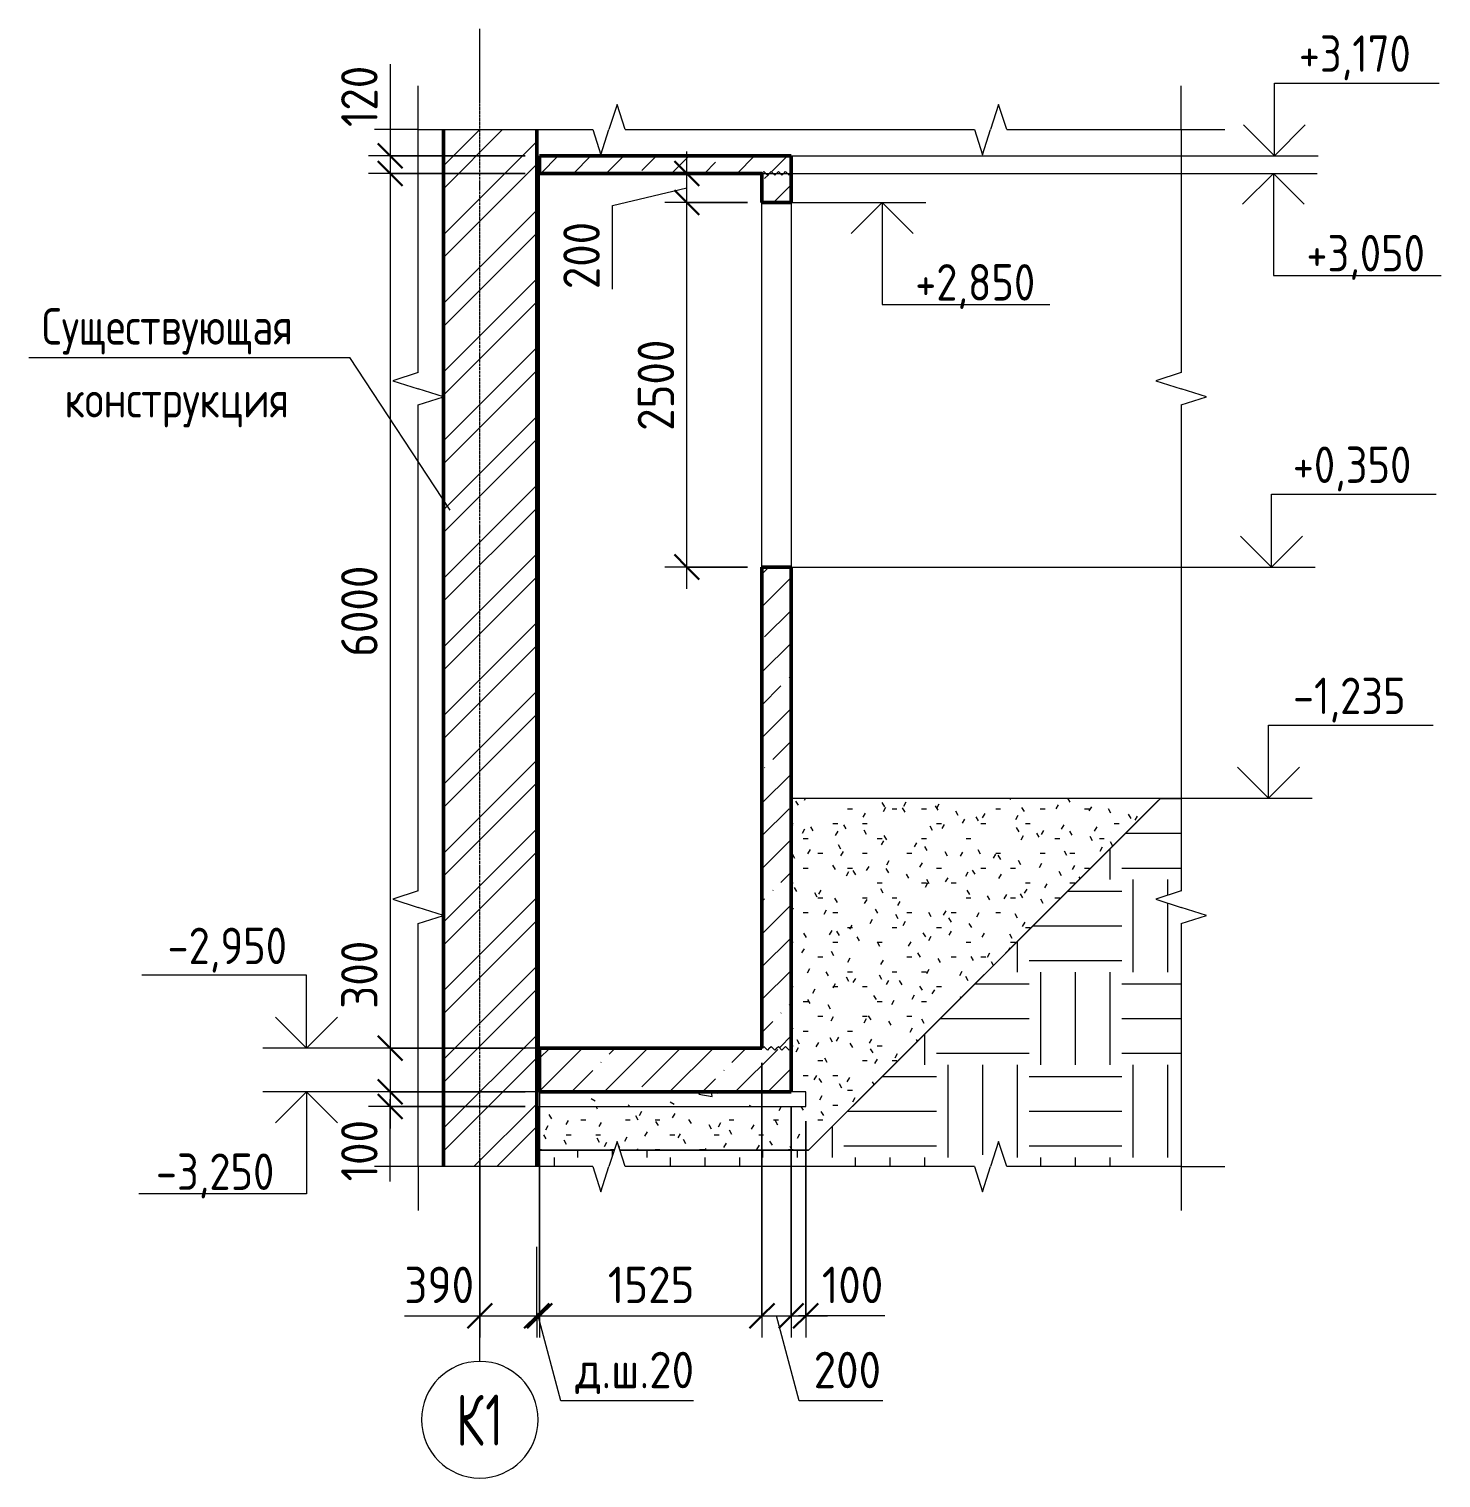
# Model space of a CAD drawing. Header units: millimetres. Extents: x -42469 to 17648, y -5898 to 81170.
# Drawn here: x -17403 to -7718, y -5898 to 4041 of the extents above; entities that cross this region are included whole.
import ezdxf

# ---------------------------------------------------------------- set-up
doc = ezdxf.new("R2010")
doc.units = ezdxf.units.MM
doc.linetypes.add('02 Штрихпунктирная _20 мм_', pattern=[25, 20, -2.5, 0, -2.5])
for name, color, linetype, lineweight in [('AA_Dim', 7, 'Continuous', 9), ('AA_Dim-100', 7, 'Continuous', 9), ('AA_Linii', 7, 'Continuous', 9), ('AA_Oformlenie', 7, 'Continuous', 9), ('AA_Vinoska', 7, 'Continuous', 9), ('AA_Visotnaya otmetka', 7, 'Continuous', 9), ('AF_Perekritie', 7, 'Continuous', 50), ('AF_Perekritie_Опалубка', 253, 'Continuous', 18), ('AF_Pokritie', 7, 'Continuous', 9), ('AF_Stena', 7, 'Continuous', 18), ('AF_Stena_Опалубка', 253, 'Continuous', 18), ('KR_Fundament', 7, 'Continuous', 18), ('Оси', 7, 'Continuous', 9)]:
    doc.layers.add(name, color=color, linetype=linetype, lineweight=lineweight)
doc.styles.add('GOST Common', font='GOST Common.ttf', dxfattribs={"width": 0.85, "height": 250})
doc.styles.add('ISOCPEUR', font='isocpeur.ttf', dxfattribs={"width": 0.7, "height": 350})
doc.styles.add('ISOCPEUR_1', font='isocpeur.ttf', dxfattribs={"width": 0.85, "height": 250})
doc.styles.add('ISOCPEUR_4', font='isocpeur.ttf', dxfattribs={"width": 0.9, "height": 250})
doc.dimstyles.new('00_Точн_3_знака__прозр_', dxfattribs={"dimscale": 304.8, "dimtxt": 248.995294, "dimasz": 0.557743, "dimexe": 0.492126, "dimexo": 0.328084, "dimgap": 0.032808, "dimtad": 1, "dimdec": 3, "dimrnd": 0.001, "dimdsep": 46, "dimtxsty": 'ISOCPEUR_4', "dimblk1": 'OBLIQUE', "dimblk2": 'OBLIQUE', "dimsah": 1, "dimcen": 0.09, "dimdle": 0.492126, "dimazin": 0, "dimtfac": 1, "dimtdec": 4, "dimtix": 1, "dimtmove": 1, "dimatfit": 3, "dimfxl": 1, "dimtvp": 1, "dimtolj": 1, "dimtzin": 0, "dimlwd": 18, "dimlwe": 18, "dimarcsym": 2})
doc.dimstyles.new('00_Точн_3_знака__прозр__1', dxfattribs={"dimscale": 304.8, "dimtxt": 248.995294, "dimasz": 0.557743, "dimexe": 0.492126, "dimexo": 0.328084, "dimgap": 0.032808, "dimtad": 1, "dimdec": 3, "dimrnd": 0.001, "dimdsep": 46, "dimtxsty": 'ISOCPEUR_4', "dimblk1": 'OBLIQUE', "dimblk2": 'OBLIQUE', "dimsah": 1, "dimcen": 0.09, "dimdle": 0.492126, "dimazin": 0, "dimtfac": 1, "dimtdec": 4, "dimtix": 1, "dimtmove": 0, "dimatfit": 3, "dimfxl": 1, "dimtvp": 1, "dimtolj": 1, "dimtzin": 0, "dimlwd": 18, "dimlwe": 18, "dimarcsym": 2})
pattern_1 = [(45, (-11178.8, 825), (-224.506, 224.506), []), (45, (-10954.3, 825), (-224.506, 224.506), [396.875, -79.375, 3.353, -76.022])]

# ---------------------------------------------------------------- blocks, each defined once
blk = doc.blocks.new('Последовательность узлов - 3мм масшт20 маскировка-904226-2-2 Опалубка')
at = {"layer": 'AA_Oformlenie'}
for p, q in [((-77249.956293, 3050), (-77237.456293, 3062.5)), ((-77237.456293, 3062.5), (-77212.456293, 3037.5)), ((-77199.956293, 3050), (-77212.456293, 3037.5)), ((-77199.956293, 3050), (-77187.456293, 3062.5)), ((-77187.456293, 3062.5), (-77162.456293, 3037.5)), ((-77149.956293, 3050), (-77162.456293, 3037.5)), ((-77149.956293, 3050), (-77137.456293, 3062.5)), ((-77137.456293, 3062.5), (-77112.456293, 3037.5)), ((-77099.956293, 3050), (-77112.456293, 3037.5)), ((-77099.956293, 3050), (-77087.456293, 3062.5)), ((-77087.456293, 3062.5), (-77062.456293, 3037.5)), ((-77049.956293, 3050), (-77062.456293, 3037.5))]:
    blk.add_line(p, q, dxfattribs=at)
blk = doc.blocks.new('011_Прямоугольник обрыва _ЭлУзла_ - 011_Прямоугольник обрыва _ЭлУзла_-4164230-2-2 Опалубка')
at = {"layer": 'AA_Oformlenie'}
for p, q in [((-79608.2, 1684.5), (-79608.2, 3350)), ((-79608.2, 3350), (-78409.9, 3350)), ((-78187.3, 3350), (-75793.3, 3350)), ((-75570.6, 3350), (-74375, 3350)), ((-74375, 3350), (-74375, 1684.5)), ((-79608.2, -1871.9), (-79608.2, 1461.8)), ((-74375, 1461.8), (-74375, -1871.9)), ((-79608.2, -3762.6), (-79608.2, -2094.5)), ((-74375, -2094.5), (-74375, -3762.6)), ((-78409.9, -3762.6), (-79608.2, -3762.6)), ((-75793.3, -3762.6), (-78187.3, -3762.6)), ((-74375, -3762.6), (-75570.6, -3762.6))]:
    blk.add_line(p, q, dxfattribs=at)
blk = doc.blocks.new('Ось сетки - d_4мм-2765513-2-2 Опалубка')
at = {"layer": 'Оси'}
for start, end in [(0, 180), (0, 180), (180, 360), (180, 360)]:
    blk.add_arc((-79185, -5498.1), 400, start, end, dxfattribs=at)
blk = doc.blocks.new('DIMBLOCK28-2-2 Опалубка')
at = {"layer": 'AA_Dim-100', "lineweight": 18}
for p, q in [((-14310.5, -3704.8), (-14310.5, -4935.3)), ((-14310.5, -4785.3), (-14310.5, -3704.8)), ((-13920.5, -4785.3), (-13920.5, -4313.3)), ((-13920.5, -4765.1), (-13920.5, -4935.3)), ((-14828, -4785.3), (-14253.9, -4785.3)), ((-14460.5, -4785.3), (-13920.5, -4785.3)), ((-14253.9, -4785.3), (-14115.5, -4785.3))]:
    blk.add_line(p, q, dxfattribs=at)
at = {"layer": 'AA_Dim-100', "lineweight": 30}
for p, q in [((-14310.5, -4785.3), (-14225.5, -4700.3)), ((-13920.5, -4785.3), (-13835.5, -4700.3)), ((-14310.5, -4785.3), (-14395.5, -4870.3)), ((-13920.5, -4785.3), (-14005.5, -4870.3))]:
    blk.add_line(p, q, dxfattribs=at)
at = {"layer": 'AA_Dim-100', "color": 0, "lineweight": 18, "insert": (-14828, -4448.7), "char_height": 250, "width": 568.858, "attachment_point": 1, "line_spacing_factor": 1.149209, "style": 'ISOCPEUR_4'}
blk.add_mtext('390', dxfattribs=at)
blk = doc.blocks.new('_Oblique')
at = {"color": 0, "linetype": 'ByBlock', "lineweight": -2}
blk.add_line((-0.5, -0.5), (0.5, 0.5), dxfattribs=at)
blk = doc.blocks.new('DIMBLOCK29-2-2 Опалубка')
at = {"layer": 'AA_Dim-100', "lineweight": 18}
for p, q in [((-13900.5, -3350), (-13900.5, -4935.3)), ((-13900.5, -4785.3), (-13900.5, -3350)), ((-13920.5, -4785.3), (-13920.5, -4313.3)), ((-13920.5, -4765.1), (-13920.5, -4935.3)), ((-13920.5, -4785.3), (-13900.5, -4785.3)), ((-13754.9, -5368.8), (-13910.5, -4785.3)), ((-12845.7, -5368.8), (-13754.9, -5368.8))]:
    blk.add_line(p, q, dxfattribs=at)
at = {"layer": 'AA_Dim-100', "lineweight": 30}
for p, q in [((-13920.5, -4785.3), (-13835.5, -4700.3)), ((-13900.5, -4785.3), (-13815.5, -4700.3)), ((-13920.5, -4785.3), (-14005.5, -4870.3)), ((-13900.5, -4785.3), (-13985.5, -4870.3))]:
    blk.add_line(p, q, dxfattribs=at)
at = {"layer": 'AA_Dim-100', "color": 0, "lineweight": 18, "insert": (-13654.9, -5032.2), "char_height": 250, "width": 971.082, "attachment_point": 1, "line_spacing_factor": 1.149209, "style": 'ISOCPEUR_4'}
blk.add_mtext('д.ш.20', dxfattribs=at)
blk = doc.blocks.new('DIMBLOCK30-2-2 Опалубка')
at = {"layer": 'AA_Dim-100', "lineweight": 18}
for p, q in [((-12375.5, -3050), (-12375.5, -4935.3)), ((-12375.5, -4785.3), (-12375.5, -3050)), ((-13900.5, -3350), (-13900.5, -4935.3)), ((-13900.5, -4785.3), (-13900.5, -3350)), ((-13900.5, -4785.3), (-12375.5, -4785.3))]:
    blk.add_line(p, q, dxfattribs=at)
at = {"layer": 'AA_Dim-100', "lineweight": 30}
for p, q in [((-13900.5, -4785.3), (-13815.5, -4700.3)), ((-12375.5, -4785.3), (-12290.5, -4700.3)), ((-13900.5, -4785.3), (-13985.5, -4870.3)), ((-12375.5, -4785.3), (-12460.5, -4870.3))]:
    blk.add_line(p, q, dxfattribs=at)
at = {"layer": 'AA_Dim-100', "color": 0, "lineweight": 18, "insert": (-13432.5, -4448.7), "char_height": 250, "width": 706.764, "attachment_point": 1, "line_spacing_factor": 1.149209, "style": 'ISOCPEUR_4'}
blk.add_mtext('1525', dxfattribs=at)
blk = doc.blocks.new('DIMBLOCK31-2-2 Опалубка')
at = {"layer": 'AA_Dim-100', "lineweight": 18}
for p, q in [((-12375.5, -3050), (-12375.5, -4935.3)), ((-12375.5, -4785.3), (-12375.5, -3050)), ((-12175.5, -3350), (-12175.5, -4935.3)), ((-12175.5, -4785.3), (-12175.5, -3350)), ((-12375.5, -4785.3), (-12175.5, -4785.3)), ((-12120.8, -5368.8), (-12275.5, -4785.3)), ((-11546.8, -5368.8), (-12120.8, -5368.8))]:
    blk.add_line(p, q, dxfattribs=at)
at = {"layer": 'AA_Dim-100', "lineweight": 30}
for p, q in [((-12375.5, -4785.3), (-12290.5, -4700.3)), ((-12175.5, -4785.3), (-12090.5, -4700.3)), ((-12375.5, -4785.3), (-12460.5, -4870.3)), ((-12175.5, -4785.3), (-12260.5, -4870.3))]:
    blk.add_line(p, q, dxfattribs=at)
at = {"layer": 'AA_Dim-100', "color": 0, "lineweight": 18, "insert": (-12020.8, -5032.2), "char_height": 250, "width": 568.858, "attachment_point": 1, "line_spacing_factor": 1.149209, "style": 'ISOCPEUR_4'}
blk.add_mtext('200', dxfattribs=at)
blk = doc.blocks.new('DIMBLOCK32-2-2 Опалубка')
at = {"layer": 'AA_Dim-100', "lineweight": 18}
for p, q in [((-12175.5, -3350), (-12175.5, -4935.3)), ((-12175.5, -4785.3), (-12175.5, -3350)), ((-12075.5, -3450), (-12075.5, -4935.3)), ((-12075.5, -4785.3), (-12075.5, -3450)), ((-12175.5, -4785.3), (-11925.5, -4785.3)), ((-12064.6, -4785.3), (-12125.5, -4785.3)), ((-11533.6, -4785.3), (-12064.6, -4785.3))]:
    blk.add_line(p, q, dxfattribs=at)
at = {"layer": 'AA_Dim-100', "lineweight": 30}
for p, q in [((-12175.5, -4785.3), (-12090.5, -4700.3)), ((-12075.5, -4785.3), (-11990.5, -4700.3)), ((-12175.5, -4785.3), (-12260.5, -4870.3)), ((-12075.5, -4785.3), (-12160.5, -4870.3))]:
    blk.add_line(p, q, dxfattribs=at)
at = {"layer": 'AA_Dim-100', "color": 0, "lineweight": 18, "insert": (-11964.6, -4448.7), "char_height": 250, "width": 517.144, "attachment_point": 1, "line_spacing_factor": 1.149209, "style": 'ISOCPEUR_4'}
blk.add_mtext('100', dxfattribs=at)
blk = doc.blocks.new('010_Текст с выноской - Текст 2 строки-4027658-2-2 Опалубка')
at = {"layer": 'AA_Vinoska'}
blk.add_line((-82277.1, 1787.5), (-80077.1, 1787.5), dxfattribs=at)
blk = doc.blocks.new('Высотные отметки - Стрелка вверх-400292-2-2 Опалубка')
at = {"layer": 'AA_Vinoska'}
for p, q in [((-80373.5, -2450), (-81503.5, -2450)), ((-80373.5, -2950), (-80373.5, -2450)), ((-80373.5, -2950), (-80585.6, -2737.9)), ((-80373.5, -2950), (-80161.4, -2737.9)), ((-80073.5, -2950), (-80673.5, -2950))]:
    blk.add_line(p, q, dxfattribs=at)
blk = doc.blocks.new('Высотные отметки - Стрелка вниз высокая-400290-2-2 Опалубка')
at = {"layer": 'AA_Vinoska'}
for p, q in [((-80073.5, -3250), (-80673.5, -3250)), ((-80373.5, -3250), (-80585.6, -3462.1)), ((-80373.5, -3250), (-80373.5, -3950)), ((-80373.5, -3250), (-80161.4, -3462.1)), ((-80373.5, -3950), (-81523.5, -3950))]:
    blk.add_line(p, q, dxfattribs=at)
blk = doc.blocks.new('DIMBLOCK33-2-2 Опалубка')
at = {"layer": 'AA_Dim-100', "lineweight": 18}
for p, q in [((-14925.2, 3798.6), (-14925.2, 3267.7)), ((-14925.2, 3320), (-14925.2, 3050)), ((-14925.2, 3267.7), (-14925.2, 3110)), ((-14000.5, 3170), (-15075.2, 3170)), ((-14925.2, 3170), (-14000.5, 3170)), ((-14000.5, 3050), (-15075.2, 3050)), ((-14925.2, 3050), (-14000.5, 3050))]:
    blk.add_line(p, q, dxfattribs=at)
at = {"layer": 'AA_Dim-100', "lineweight": 30}
for p, q in [((-14925.2, 3170), (-15010.2, 3255)), ((-14925.2, 3050), (-15010.2, 3135)), ((-14925.2, 3170), (-14840.2, 3085)), ((-14925.2, 3050), (-14840.2, 2965))]:
    blk.add_line(p, q, dxfattribs=at)
at = {"layer": 'AA_Dim-100', "color": 0, "lineweight": 18, "insert": (-15261.8, 3367.7), "char_height": 250, "width": 517.144, "attachment_point": 1, "rotation": 90, "line_spacing_factor": 1.149209, "style": 'ISOCPEUR_4'}
blk.add_mtext('120', dxfattribs=at)
blk = doc.blocks.new('DIMBLOCK34-2-2 Опалубка')
at = {"layer": 'AA_Dim-100', "lineweight": 30}
for p, q in [((-14925.2, 3050), (-15010.2, 3135)), ((-14925.2, 3050), (-14840.2, 2965)), ((-14925.2, -2950), (-15010.2, -2865)), ((-14925.2, -2950), (-14840.2, -3035))]:
    blk.add_line(p, q, dxfattribs=at)
at = {"layer": 'AA_Dim-100', "lineweight": 18}
for p, q in [((-14000.5, 3050), (-15075.2, 3050)), ((-14925.2, 3050), (-14925.2, -2950)), ((-14925.2, 3050), (-14000.5, 3050)), ((-14000.5, -2950), (-15075.2, -2950)), ((-14925.2, -2950), (-14000.5, -2950))]:
    blk.add_line(p, q, dxfattribs=at)
at = {"layer": 'AA_Dim-100', "color": 0, "lineweight": 18, "insert": (-15261.8, -266), "char_height": 250, "width": 758.478, "attachment_point": 1, "rotation": 90, "line_spacing_factor": 1.149209, "style": 'ISOCPEUR_4'}
blk.add_mtext('6000', dxfattribs=at)
blk = doc.blocks.new('DIMBLOCK35-2-2 Опалубка')
at = {"layer": 'AA_Dim-100', "lineweight": 18}
for p, q in [((-14925.2, -2205.8), (-14925.2, -2779.8)), ((-14925.2, -2779.8), (-14925.2, -3100)), ((-14000.5, -2950), (-15075.2, -2950)), ((-14925.2, -2950), (-14925.2, -3250)), ((-14925.2, -2950), (-14000.5, -2950)), ((-14000.5, -3250), (-15075.2, -3250)), ((-14925.2, -3250), (-14000.5, -3250))]:
    blk.add_line(p, q, dxfattribs=at)
at = {"layer": 'AA_Dim-100', "lineweight": 30}
for p, q in [((-14925.2, -2950), (-15010.2, -2865)), ((-14925.2, -2950), (-14840.2, -3035)), ((-14925.2, -3250), (-15010.2, -3165)), ((-14925.2, -3250), (-14840.2, -3335))]:
    blk.add_line(p, q, dxfattribs=at)
at = {"layer": 'AA_Dim-100', "color": 0, "lineweight": 18, "insert": (-15261.8, -2679.8), "char_height": 250, "width": 568.858, "attachment_point": 1, "rotation": 90, "line_spacing_factor": 1.149209, "style": 'ISOCPEUR_4'}
blk.add_mtext('300', dxfattribs=at)
blk = doc.blocks.new('DIMBLOCK36-2-2 Опалубка')
at = {"layer": 'AA_Dim-100', "lineweight": 30}
for p, q in [((-14925.2, -3250), (-15010.2, -3165)), ((-14925.2, -3350), (-15010.2, -3265)), ((-14925.2, -3250), (-14840.2, -3335)), ((-14925.2, -3350), (-14840.2, -3435))]:
    blk.add_line(p, q, dxfattribs=at)
at = {"layer": 'AA_Dim-100', "lineweight": 18}
for p, q in [((-14000.5, -3250), (-15075.2, -3250)), ((-14925.2, -3250), (-14925.2, -3500)), ((-14925.2, -3250), (-14000.5, -3250)), ((-14000.5, -3350), (-15075.2, -3350)), ((-14925.2, -3332.6), (-14925.2, -3300)), ((-14925.2, -3863.5), (-14925.2, -3332.6)), ((-14925.2, -3350), (-14000.5, -3350))]:
    blk.add_line(p, q, dxfattribs=at)
at = {"layer": 'AA_Dim-100', "color": 0, "lineweight": 18, "insert": (-15261.8, -3863.5), "char_height": 250, "width": 517.144, "attachment_point": 1, "rotation": 90, "line_spacing_factor": 1.149209, "style": 'ISOCPEUR_4'}
blk.add_mtext('100', dxfattribs=at)
blk = doc.blocks.new('DIMBLOCK37-2-2 Опалубка')
at = {"layer": 'AA_Dim-100', "lineweight": 30}
for p, q in [((-12891.2, 2850), (-12976.2, 2935)), ((-12891.2, 2850), (-12806.2, 2765)), ((-12891.2, 350), (-12976.2, 435)), ((-12891.2, 350), (-12806.2, 265))]:
    blk.add_line(p, q, dxfattribs=at)
at = {"layer": 'AA_Dim-100', "lineweight": 18}
for p, q in [((-12475.5, 2850), (-13041.2, 2850)), ((-12891.2, 200), (-12891.2, 2850)), ((-12891.2, 2850), (-12475.5, 2850)), ((-12475.5, 350), (-13041.2, 350)), ((-12891.2, 350), (-12475.5, 350))]:
    blk.add_line(p, q, dxfattribs=at)
at = {"layer": 'AA_Dim-100', "color": 0, "lineweight": 18, "insert": (-13227.8, 1284), "char_height": 250, "width": 758.478, "attachment_point": 1, "rotation": 90, "line_spacing_factor": 1.149209, "style": 'ISOCPEUR_4'}
blk.add_mtext('2500', dxfattribs=at)
blk = doc.blocks.new('DIMBLOCK38-2-2 Опалубка')
at = {"layer": 'AA_Dim-100', "lineweight": 18}
for p, q in [((-12891.2, 2850), (-12891.2, 3200)), ((-12911.4, 3050), (-12741.2, 3050)), ((-12891.2, 3050), (-12911.4, 3050)), ((-13401.2, 2829.6), (-12891.2, 2950)), ((-13401.2, 2255.5), (-13401.2, 2829.6)), ((-12475.5, 2850), (-13041.2, 2850)), ((-12891.2, 2850), (-12475.5, 2850))]:
    blk.add_line(p, q, dxfattribs=at)
at = {"layer": 'AA_Dim-100', "lineweight": 30}
for p, q in [((-12891.2, 3050), (-12976.2, 3135)), ((-12891.2, 3050), (-12806.2, 2965)), ((-12891.2, 2850), (-12976.2, 2935)), ((-12891.2, 2850), (-12806.2, 2765))]:
    blk.add_line(p, q, dxfattribs=at)
at = {"layer": 'AA_Dim-100', "color": 0, "lineweight": 18, "insert": (-13737.8, 2255.5), "char_height": 250, "width": 568.858, "attachment_point": 1, "rotation": 90, "line_spacing_factor": 1.149209, "style": 'ISOCPEUR_4'}
blk.add_mtext('200', dxfattribs=at)

msp = doc.modelspace()

# ---------------------------------------------------------------- hatches: boundary and pattern name
at = {"layer": 'AA_Oformlenie'}
h = msp.add_hatch(dxfattribs=at)
h.set_pattern_fill('FP_12', color=250, style=0, pattern_type=2)
h.set_pattern_definition([(0, (-11178.81, 825), (406.4, 101.6), [33.528, -271.272, 33.528, -271.272, -1625.6]), (0, (-11178.81, 825), (406.4, 101.6), [-609.6, 33.528, -576.072, 33.528, -271.272, -711.2]), (0, (-11178.81, 825), (406.4, 101.6), [-1524, 33.528, -169.672, 33.528, -474.472]), (120, (-11026.41, 875.8), (-291.1882, 301.1527), [33.528, -271.272, 33.528, -271.272, -1625.6]), (120, (-11026.41, 875.8), (-291.1882, 301.1527), [-609.6, 33.528, -576.072, 33.528, -271.272, -711.2]), (120, (-11026.41, 875.8), (-291.1882, 301.1527), [-1524, 33.528, -169.672, 33.528, -474.472]), (240, (-10975.61, 1079), (-115.2118, -402.7527), [33.528, -271.272, 33.528, -271.272, -1625.6]), (240, (-10975.61, 1079), (-115.2118, -402.7527), [-609.6, 33.528, -576.072, 33.528, -271.272, -711.2]), (240, (-10975.61, 1079), (-115.2118, -402.7527), [-1524, 33.528, -169.672, 33.528, -474.472])])
h.paths.add_polyline_path([(-13078.7074, -3650), (-12055.5345, -3650), (-9640.5345, -1235), (-12175.5345, -1235), (-12175.5345, -3250), (-12075.5345, -3250), (-12075.5345, -3350), (-13920.5345, -3350), (-13920.5345, -3650), (-13388.8532, -3650), (-13369.1422, -3589.3359), (-13349.4313, -3650), (-13312.8336, -3650)])
h = msp.add_hatch(dxfattribs=at)
h.set_pattern_fill('FP_13', color=250, style=0, pattern_type=2)
h.set_pattern_definition([(0, (-11178.8, 825), (635, 635), [635, -635]), (0, (-11178.8, 1063.1), (635, 635), [635, -635]), (0, (-11178.8, 1301.25), (635, 635), [635, -635]), (90, (-11099.4, 1380.6), (-635, 635), [635, -635]), (90, (-10861.3, 1380.6), (-635, 635), [635, -635]), (90, (-10623.2, 1380.6), (-635, 635), [635, -635])])
h.paths.add_polyline_path([(-10918.8399, -3762.6362), (-10918.8399, -3682.3253), (-10808.8399, -3682.3253), (-10808.8399, -3762.6362), (-10752.5313, -3589.3359), (-10696.2226, -3762.6362), (-9500.5345, -3762.6362), (-9500.5345, -2094.4772), (-9580.8453, -2094.4772), (-9580.8453, -1984.4772), (-9500.5345, -1984.4772), (-9673.8347, -1928.1685), (-9500.5345, -1871.8598), (-9500.5345, -1235), (-9640.5345, -1235), (-12055.5345, -3650), (-13349.4313, -3650), (-13312.8336, -3762.6362), (-10966.7107, -3762.6362)])
h.paths.add_polyline_path([(-13920.5345, -3762.6362), (-13535.4509, -3762.6362), (-13535.4509, -3682.3253), (-13425.4509, -3682.3253), (-13425.4509, -3762.6362), (-13388.8532, -3650), (-13920.5345, -3650), (-13920.5345, -3682.3253)])
at = {"layer": 'AF_Perekritie', "lineweight": 9}
h = msp.add_hatch(dxfattribs=at)
h.set_pattern_fill('FP_9', color=256, style=0, pattern_type=2)
h.set_pattern_definition(pattern_1)
h.paths.add_polyline_path([(-13900.5345, 3050), (-12375.5345, 3050), (-12375.5345, 3058), (-12175.5345, 3058), (-12175.5345, 3170), (-13900.5345, 3170)])
h = msp.add_hatch(dxfattribs=at)
h.set_pattern_fill('FP_9', color=256, style=0, pattern_type=2)
h.set_pattern_definition(pattern_1)
h.paths.add_polyline_path([(-12325.5345, -3250), (-12175.5345, -3250), (-12175.5345, -2958), (-12375.5345, -2958), (-12375.5345, -2950), (-13900.5345, -2950), (-13900.5345, -3250), (-12375.5345, -3250)])
at = {"layer": 'AF_Pokritie'}
h = msp.add_hatch(dxfattribs=at)
h.set_pattern_fill('FP_11', color=256, style=0, pattern_type=2)
h.set_pattern_definition([(50, (-11178.8, 825), (728.74, -63.756), [76.2, -838.2]), (355, (-11178.8, 825), (-140.97, 764.23), [60.96, -670.56]), (100.451, (-11118.1, 819.7), (587.77, 700.47), [64.76, -712.36]), (46.184, (-11178.8, 1028.2), (1084.32, -168.17), [114.3, -1257.3]), (96.636, (-11088.4, 1014.2), (949.6, 989.7), [97.14, -1068.54]), (351.184, (-11178.8, 1028.2), (949.62, 989.7), [91.44, -1005.84]), (21, (-11077.2, 977.4), (606.46, -409.06), [76.2, -838.2]), (326, (-11077.2, 977.4), (247.21, 736.75), [60.96, -670.56]), (71.451, (-11026.7, 943.3), (853.67, 327.69), [64.76, -712.36]), (37.5, (-11178.8, 825), (12.355, 338.22), [33.528, -628.904, 33.528, -647.192, -673.1]), (37.5, (-11178.8, 825), (12.355, 338.22), [-1343.15, 33.53, -639.57]), (7.5, (-11178.8, 825), (267.28, 400.722), [33.528, -354.584, 33.528, -613.664, -256.54]), (7.5, (-11178.8, 825), (267.28, 400.722), [-1035.304, 33.53, -223.01]), (327.5, (-11405.37, 825), (542.363, -22.915), [33.528, -220.472, 33.528, -758.952, -1051.56]), (327.5, (-11405.37, 825), (542.363, -22.915), [-1046.48, 33.53, -1018.03]), (317.5, (-11506.97, 825), (592.517, 101.707), [33.53, -296.67, 33.53, -492.76, -746.76]), (317.5, (-11506.97, 825), (592.517, 101.707), [-856.49, 33.53, -713.23])])
h.paths.add_polyline_path([(-12075.5345, -3350), (-12075.5345, -3250), (-13900.5345, -3250), (-13900.5345, -3350), (-12175.5345, -3350)])
at = {"layer": 'AF_Stena', "lineweight": 9}
h = msp.add_hatch(dxfattribs=at)
h.set_pattern_fill('FP_10', color=256, style=0, pattern_type=2)
h.set_pattern_definition([(45, (-11178.8, 825), (-235.732, 235.732), []), (45, (-11021.65, 825), (-235.732, 235.732), [])])
h.paths.add_polyline_path([(-14560.5345, -3762.6362), (-13920.5345, -3762.6362), (-13920.5345, 3350), (-14560.5345, 3350), (-14560.5345, -3754.065)])
h = msp.add_hatch(dxfattribs=at)
h.set_pattern_fill('FP_9', color=256, style=0, pattern_type=2)
h.set_pattern_definition(pattern_1)
h.paths.add_polyline_path([(-12325.5345, -2942), (-12175.5345, -2942), (-12175.5345, 350), (-12375.5345, 350), (-12375.5345, -2942)])
h.paths.add_polyline_path([(-12375.5345, 2850), (-12175.5345, 2850), (-12175.5345, 3042), (-12375.5345, 3042)])

# ---------------------------------------------------------------- linework, layer by layer
at = {"layer": 'AA_Linii'}
for p, q in [((-13900.5345, -2950), (-13900.5345, 3050)), ((-12175.5345, -3250), (-12175.5345, -1235)), ((-12175.5345, -1235), (-9640.5345, -1235)), ((-9640.5345, -1235), (-12055.5345, -3650)), ((-12055.5345, -3650), (-9640.5345, -1235)), ((-11755.5345, -3350), (-9655.5345, -1250)), ((-9640.5345, -1235), (-9500.5345, -1235)), ((-12075.5345, -3250), (-12175.5345, -3250)), ((-12075.5345, -3350), (-12075.5345, -3250)), ((-13920.5345, -3650), (-13920.5345, -3350)), ((-13920.5345, -3350), (-12075.5345, -3350)), ((-13388.8532, -3650), (-13920.5345, -3650)), ((-13920.5345, -3762.6362), (-13920.5345, -3650)), ((-13920.5345, -3650), (-13388.8532, -3650)), ((-12055.5345, -3650), (-13349.4313, -3650)), ((-13349.4313, -3650), (-12055.5345, -3650))]:
    msp.add_line(p, q, dxfattribs=at)
at = {"layer": 'AA_Vinoska'}
for p, q in [((-14733.7564, 3350), (-14733.7564, 3650)), ((-9500.5345, 3350), (-9500.5345, 3650)), ((-13369.1422, 3523.3003), (-13425.4509, 3350)), ((-13312.8336, 3350), (-13369.1422, 3523.3003)), ((-10752.5313, 3523.3003), (-10808.8399, 3350)), ((-10696.2226, 3350), (-10752.5313, 3523.3003)), ((-14733.7564, 3350), (-15033.7564, 3350)), ((-13535.4509, 3350), (-13480.4509, 3176.7949)), ((-13480.4509, 3176.7949), (-13425.4509, 3350)), ((-10918.8399, 3350), (-10863.8399, 3176.7949)), ((-10863.8399, 3176.7949), (-10808.8399, 3350)), ((-9500.5345, 3350), (-9200.5345, 3350)), ((-14514.5909, 740.0758), (-15202.7017, 1787.5363)), ((-14733.7564, 1684.4583), (-14907.0567, 1628.1496)), ((-14907.0567, 1628.1496), (-14733.7564, 1571.8409)), ((-9500.5345, 1684.4583), (-9673.8347, 1628.1496)), ((-9673.8347, 1628.1496), (-9500.5345, 1571.8409)), ((-14560.5513, 1516.8409), (-14733.7564, 1571.8409)), ((-14733.7564, 1461.8409), (-14560.5513, 1516.8409)), ((-9327.3294, 1516.8409), (-9500.5345, 1571.8409)), ((-9500.5345, 1461.8409), (-9327.3294, 1516.8409)), ((-14733.7564, -1871.8598), (-14907.0567, -1928.1685)), ((-9500.5345, -1871.8598), (-9673.8347, -1928.1685)), ((-14907.0567, -1928.1685), (-14733.7564, -1984.4772)), ((-14560.5513, -2039.4772), (-14733.7564, -1984.4772)), ((-9673.8347, -1928.1685), (-9500.5345, -1984.4772)), ((-9327.3294, -2039.4772), (-9500.5345, -1984.4772)), ((-14733.7564, -2094.4772), (-14560.5513, -2039.4772)), ((-9500.5345, -2094.4772), (-9327.3294, -2039.4772)), ((-13369.1422, -3589.3359), (-13425.4509, -3762.6362)), ((-13312.8336, -3762.6362), (-13369.1422, -3589.3359)), ((-10752.5313, -3589.3359), (-10808.8399, -3762.6362)), ((-10696.2226, -3762.6362), (-10752.5313, -3589.3359)), ((-14733.7564, -3762.6362), (-15033.7564, -3762.6362)), ((-14733.7564, -3762.6362), (-14733.7564, -4062.6362)), ((-13535.4509, -3762.6362), (-13480.4509, -3935.8413)), ((-13480.4509, -3935.8413), (-13425.4509, -3762.6362)), ((-10918.8399, -3762.6362), (-10863.8399, -3935.8413)), ((-10863.8399, -3935.8413), (-10808.8399, -3762.6362)), ((-9500.5345, -3762.6362), (-9200.5345, -3762.6362)), ((-9500.5345, -3762.6362), (-9500.5345, -4062.6362))]:
    msp.add_line(p, q, dxfattribs=at)
at = {"layer": 'AA_Visotnaya otmetka'}
for p, q in [((-12653.4497, 3170), (-8860.9785, 3170)), ((-12653.4497, 3170), (-12653.4497, 3170)), ((-12859.8442, 3050), (-8868.0711, 3050)), ((-12859.8442, 3050), (-12859.8442, 3050)), ((-12254.9606, 2850), (-11551.4297, 2850)), ((-12254.9606, 2850), (-12254.9606, 2850)), ((-12299.4857, 350), (-8881.205, 350)), ((-12299.4857, 350), (-12299.4857, 350)), ((-10701.5912, -1235), (-8901.4315, -1235)), ((-10701.5912, -1235), (-10701.5912, -1235)), ((-12805.966, -2950), (-15499.0662, -2950)), ((-12805.966, -2950), (-12805.966, -2950)), ((-13683.7172, -3250), (-15499.0662, -3250)), ((-13683.7172, -3250), (-13683.7172, -3250))]:
    msp.add_line(p, q, dxfattribs=at)
at = {"layer": 'AF_Perekritie_Опалубка', "lineweight": 50}
for p, q in [((-12175.5345, 3170), (-13900.5345, 3170)), ((-13900.5345, 3170), (-13900.5345, 3050)), ((-12175.5345, 3050), (-12175.5345, 3170)), ((-13900.5345, 3050), (-12375.5345, 3050))]:
    msp.add_line(p, q, dxfattribs=at)
at = {"layer": 'AF_Pokritie', "lineweight": 18}
for p, q in [((-12075.5345, -3250), (-13900.5345, -3250)), ((-13900.5345, -3250), (-13900.5345, -3350)), ((-12075.5345, -3350), (-12075.5345, -3250)), ((-13900.5345, -3350), (-12075.5345, -3350))]:
    msp.add_line(p, q, dxfattribs=at)
at = {"layer": 'AF_Stena_Опалубка', "lineweight": 50}
for p, q in [((-14560.5345, 3350), (-14560.5345, -3762.6362)), ((-13920.5345, -3762.6362), (-13920.5345, 3350)), ((-12375.5345, 3050), (-12375.5345, 2850)), ((-12175.5345, 2850), (-12175.5345, 3050)), ((-12375.5345, 2850), (-12175.5345, 2850)), ((-12175.5345, 350), (-12375.5345, 350)), ((-12375.5345, 350), (-12375.5345, -2950)), ((-12175.5345, -2950), (-12175.5345, 350))]:
    msp.add_line(p, q, dxfattribs=at)
at = {"layer": 'AF_Stena_Опалубка'}
for p, q in [((-12375.5345, 350), (-12375.5345, 2850)), ((-12175.5345, 2850), (-12175.5345, 350))]:
    msp.add_line(p, q, dxfattribs=at)
at = {"layer": 'KR_Fundament', "lineweight": 50}
for p, q in [((-12375.5345, -2950), (-13900.5345, -2950)), ((-13900.5345, -2950), (-13900.5345, -3250)), ((-12175.5345, -3250), (-12175.5345, -2950)), ((-13900.5345, -3250), (-12175.5345, -3250))]:
    msp.add_line(p, q, dxfattribs=at)
at = {"layer": 'Оси'}
for p, q in [((-14310.5345, 3540.5114), (-14310.5345, 4040.5114)), ((-14310.5345, -5098.1404), (-14310.5345, -4598.1404))]:
    msp.add_line(p, q, dxfattribs=at)
at = {"layer": 'Оси', "linetype": '02 Штрихпунктирная _20 мм_'}
msp.add_line((-14310.5345, -4598.1404), (-14310.5345, 3540.5114), dxfattribs=at)

# ---------------------------------------------------------------- block references
at = {"layer": 'AA_Oformlenie'}
for name, p in [('011_Прямоугольник обрыва _ЭлУзла_ - 011_Прямоугольник обрыва _ЭлУзла_-4164230-2-2 Опалубка', (64874.4218, 0)), ('Последовательность узлов - 3мм масшт20 маскировка-904226-2-2 Опалубка', (64874.4218, 0)), ('Последовательность узлов - 3мм масшт20 маскировка-904226-2-2 Опалубка', (64874.4218, -6000))]:
    msp.add_blockref(name, p, dxfattribs=at)
at = {"layer": 'AA_Vinoska'}
for name in ['010_Текст с выноской - Текст 2 строки-4027658-2-2 Опалубка', 'Высотные отметки - Стрелка вверх-400292-2-2 Опалубка', 'Высотные отметки - Стрелка вниз высокая-400290-2-2 Опалубка']:
    msp.add_blockref(name, (64874.4218, 0), dxfattribs=at)
at = {"layer": 'AA_Visotnaya otmetka', "extrusion": (0, 0, -1)}
for name, p in [('Высотные отметки - Стрелка вверх-400292-2-2 Опалубка', (89234.4665, 6120)), ('Высотные отметки - Стрелка вниз высокая-400290-2-2 Опалубка', (89241.5592, 6300)), ('Высотные отметки - Стрелка вниз высокая-400290-2-2 Опалубка', (91924.9178, 6100)), ('Высотные отметки - Стрелка вверх-400292-2-2 Опалубка', (89254.6931, 3300)), ('Высотные отметки - Стрелка вверх-400292-2-2 Опалубка', (89274.9196, 1715))]:
    msp.add_blockref(name, p, dxfattribs=at)
at = {"layer": 'Оси'}
msp.add_blockref('Ось сетки - d_4мм-2765513-2-2 Опалубка', (64874.4218, 0), dxfattribs=at)

# ---------------------------------------------------------------- texts
at = {"layer": 'AA_Vinoska', "char_height": 250, "attachment_point": 1, "style": 'GOST Common'}
for s, insert, width in [('Существующая', (-17313.7484, 2125.7667), 2439.535062), ('конструкция', (-17159.0484, 1625.7667), 2064.746156)]:
    msp.add_mtext(s, dxfattribs=dict(at, insert=insert, width=width))
at = {"layer": 'AA_Visotnaya otmetka', "char_height": 250, "attachment_point": 1, "line_spacing_factor": 1.149209, "style": 'ISOCPEUR_1'}
for s, insert, width in [('+3,170', (-8693.1611, 3996.6139), 917.23836), ('+3,050', (-8641.417, 2627.7768), 968.03006), ('+2,850', (-11324.7756, 2427.7768), 968.03006), ('+0,350', (-8734.5509, 1176.6139), 968.03006), ('-1,235', (-8733.6142, -408.3861), 917.23836), ('-2,950', (-16452.4121, -2123.3861), 968.03006), ('-3,250', (-16532.4121, -3672.2232), 968.03006)]:
    msp.add_mtext(s, dxfattribs=dict(at, insert=insert, width=width))
at = {"layer": 'Оси', "char_height": 350, "attachment_point": 1, "style": 'ISOCPEUR'}
for s, insert, width in [('\\fISOCPEUR|b0|i0|c204|p34|;\\W.7;К', (-14472.7151, -5325.7946), 241.307937), ('\\fISOCPEUR|b0|i0|c204|p34|;\\W.7;1', (-14273.6162, -5325.7946), 151.518937)]:
    msp.add_mtext(s, dxfattribs=dict(at, insert=insert, width=width))

# ---------------------------------------------------------------- dimensions: what is measured, and where the dimension line sits
at = {"layer": 'AA_Dim', "lineweight": 18}
for base, p1, p2, override, picture, middle in [((-14925.2195, 3050), (-13900.5345, 3170), (-13900.5345, 3050), {"dimpost": '<>', "dimfxl": 120}, 'DIMBLOCK33-2-2 Опалубка', (-15095.1668, 3626.2572)), ((-12891.1963, 3050), (-12375.5345, 2850), (-13011.4044, 3050), {"dimpost": '<>', "dimfxl": 666.581291}, 'DIMBLOCK38-2-2 Опалубка', (-13571.1435, 2539.9404)), ((-14925.2195, -3250), (-13900.5345, -2950), (-13900.5345, -3250), {"dimpost": '<>', "dimfxl": 300}, 'DIMBLOCK35-2-2 Опалубка', (-15095.1668, -2395.3911)), ((-14925.2195, -3350), (-13900.5345, -3250), (-13900.5345, -3350), {"dimpost": '<>', "dimfxl": 100}, 'DIMBLOCK36-2-2 Опалубка', (-15095.1668, -3604.9645))]:
    dim = msp.add_linear_dim(base=base, p1=p1, p2=p2, angle=90, dimstyle='00_Точн_3_знака__прозр_', override=override, dxfattribs=at)
    dim.commit()
    dim.dimension.update_dxf_attribs({"geometry": picture, "text_midpoint": middle, "dimtype": 160, "text_rotation": 90})
for base, p1, p2, override, picture, middle in [((-14925.2195, -2950), (-13900.5345, 3050), (-13900.5345, -2950), {"dimpost": '<>', "dimfxl": 6000}, 'DIMBLOCK34-2-2 Опалубка', (-15060.2195, 50)), ((-12891.1963, 2850), (-12375.5345, 350), (-12375.5345, 2850), {"dimpost": '<>', "dimfxl": 2500}, 'DIMBLOCK37-2-2 Опалубка', (-13026.1963, 1600))]:
    dim = msp.add_linear_dim(base=base, p1=p1, p2=p2, angle=90, dimstyle='00_Точн_3_знака__прозр__1', override=override, dxfattribs=at)
    dim.commit()
    dim.dimension.update_dxf_attribs({"geometry": picture, "text_midpoint": middle})
dim = msp.add_linear_dim(base=(-12375.5345, -4785.3126), p1=(-13900.5345, -3250), p2=(-12375.5345, -2950), dimstyle='00_Точн_3_знака__прозр__1', override={"dimpost": '<>', "dimfxl": 1554.228104}, dxfattribs=at)
dim.commit()
dim.dimension.update_dxf_attribs({"geometry": 'DIMBLOCK30-2-2 Опалубка', "text_midpoint": (-13138.0345, -4650.3126)})
for base, p1, p2, override, picture, middle in [((-12175.5345, -4785.3126), (-12375.5345, -2950), (-12175.5345, -3250), {"dimpost": '<>', "dimfxl": 360.555128}, 'DIMBLOCK31-2-2 Опалубка', (-11736.3901, -5198.8806)), ((-13900.5345, -4785.3126), (-13920.5345, -4665.1044), (-13900.5345, -3250), {"dimpost": 'д.ш.<>', "dimfxl": 1415.245729}, 'DIMBLOCK29-2-2 Опалубка', (-13169.3902, -5198.8806)), ((-12075.5345, -4785.3126), (-12175.5345, -3250), (-12075.5345, -3350), {"dimpost": '<>', "dimfxl": 141.421356}, 'DIMBLOCK32-2-2 Опалубка', (-11706.0059, -4615.3653)), ((-13920.5345, -4785.3126), (-14310.5345, -3604.8), (-13920.5345, -4665.1044), {"dimpost": '<>', "dimfxl": 1129.754587}, 'DIMBLOCK28-2-2 Опалубка', (-14543.5482, -4615.3653))]:
    dim = msp.add_linear_dim(base=base, p1=p1, p2=p2, dimstyle='00_Точн_3_знака__прозр_', override=override, dxfattribs=at)
    dim.commit()
    dim.dimension.update_dxf_attribs({"geometry": picture, "text_midpoint": middle, "dimtype": 160})

doc.saveas('drawing.dxf')
